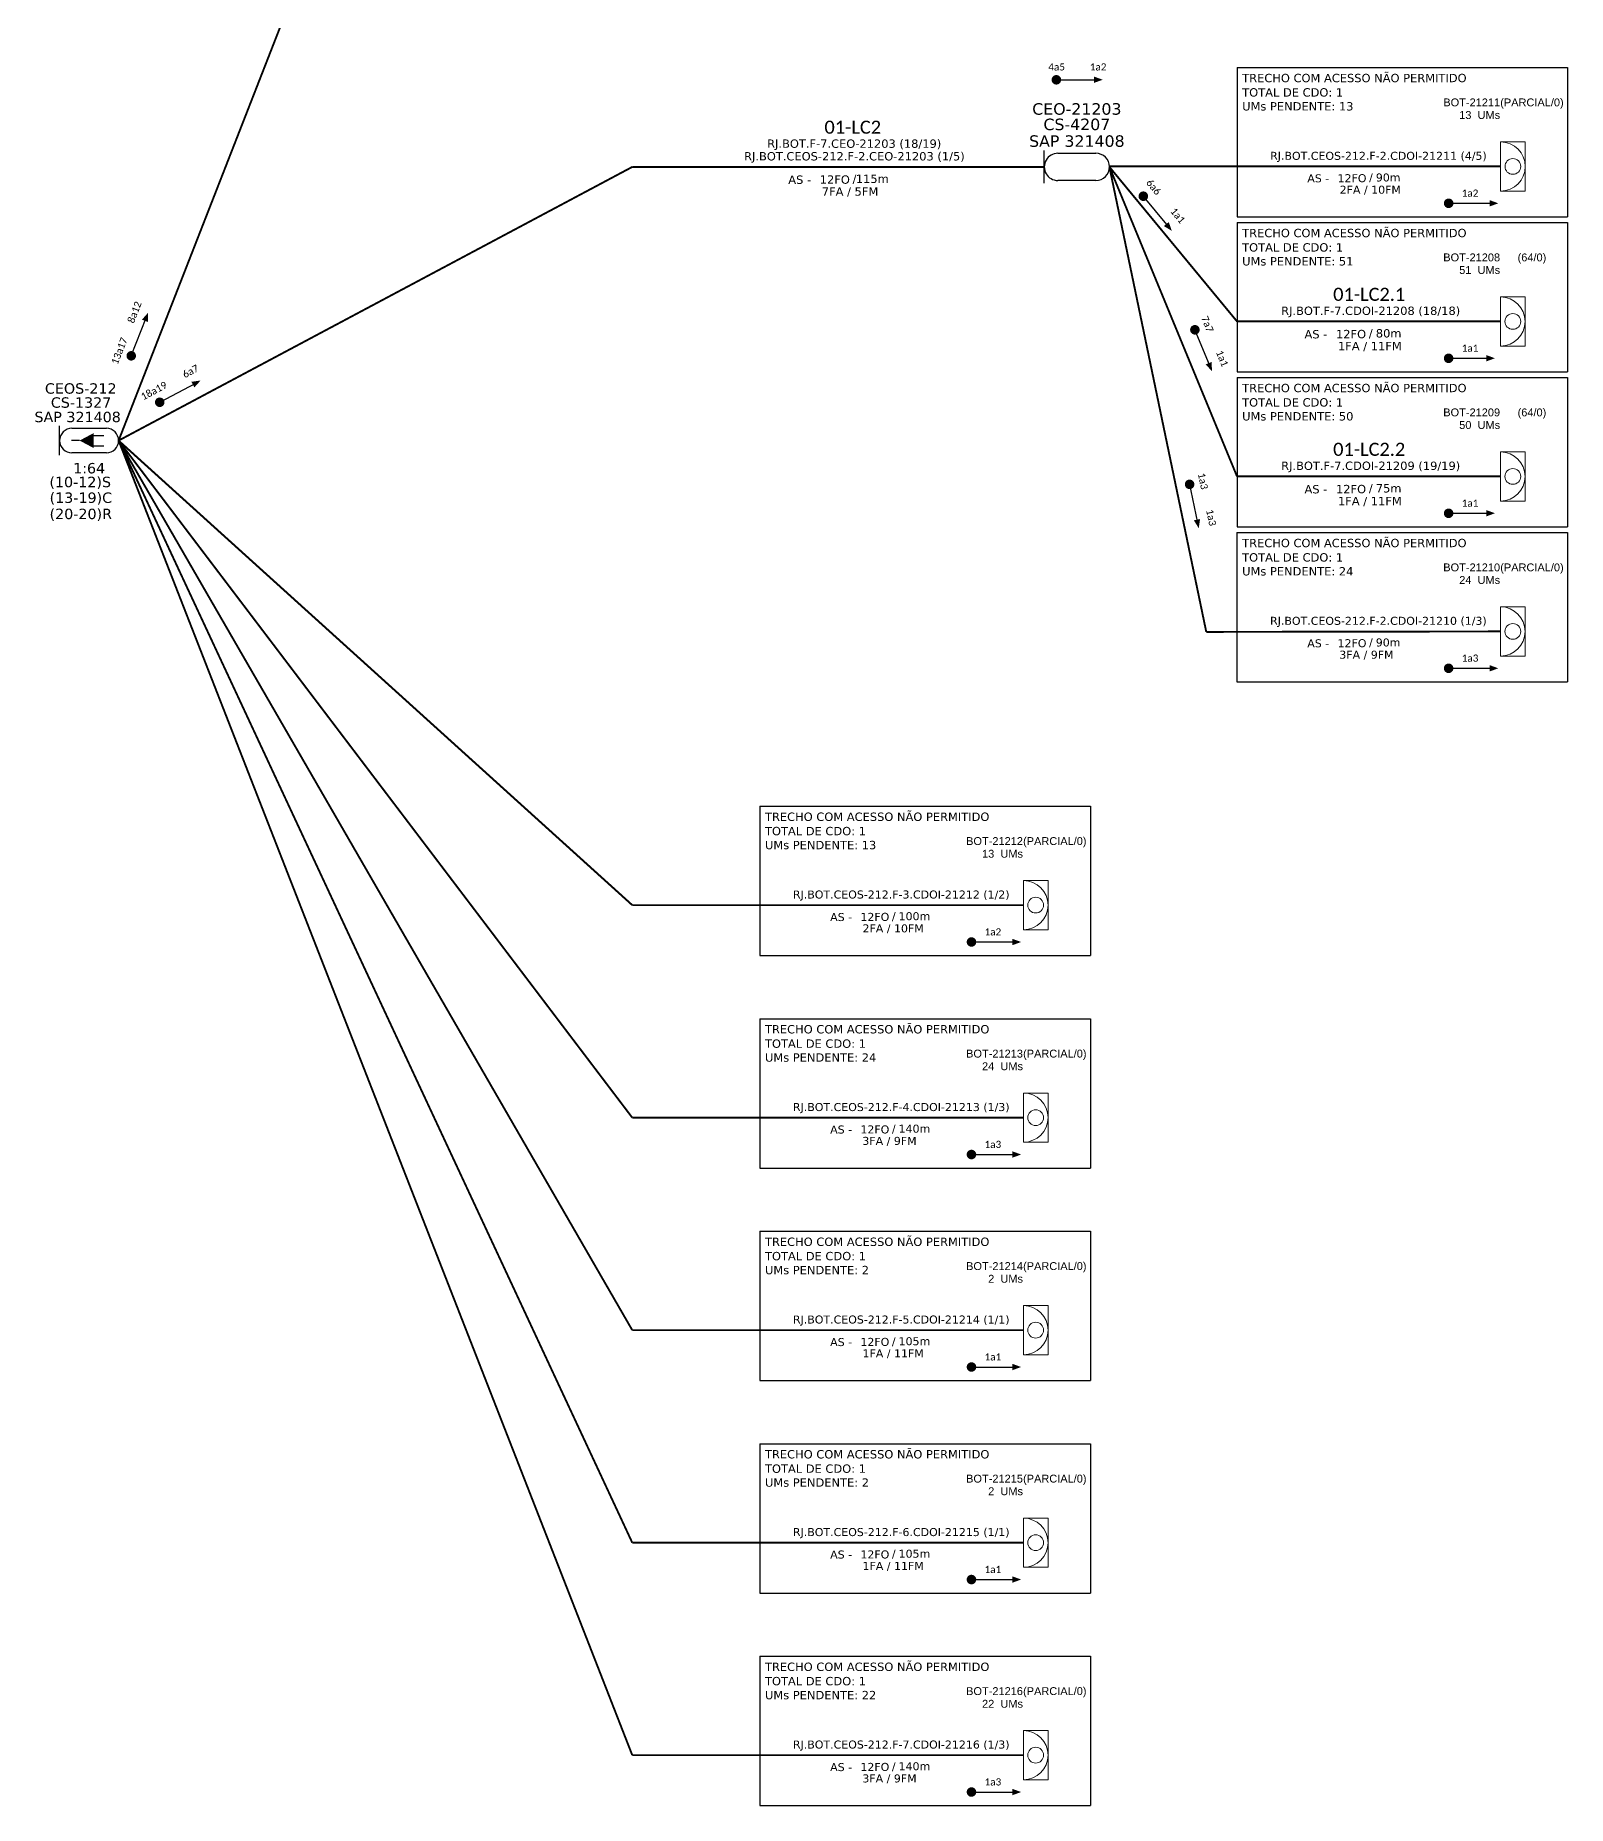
# Model space of a CAD drawing. Header units: millimetres. Extents: x 5914 to 7150, y -604 to 369.
# Drawn here: x 5913.7 to 6235.5, y -604.4 to -232.7 of the extents above; entities that cross this region are included whole.
import ezdxf
from ezdxf.enums import TextEntityAlignment as Align

# ---------------------------------------------------------------- set-up
doc = ezdxf.new("R2010")
doc.units = ezdxf.units.MM
for name, color, linetype, lineweight in [("20.0-LEGENDA DOS CDO'S", 1, 'Continuous', 0), ('20.1-CDO_INTERIOR', 1, 'Continuous', 0), ('40.1-ETIQUETAS', 1, 'Continuous', 20)]:
    doc.layers.add(name, color=color, linetype=linetype, lineweight=lineweight)
for name, color, linetype in [('20.4-CEOS', 1, 'Continuous'), ('CABO OPTICO EXISTENTE', 5, 'Continuous'), ('CAP a instalar', 1, 'Continuous'), ('CD de instalação futura', 8, 'Continuous'), ('SETA', 7, 'Continuous')]:
    doc.layers.add(name, color=color, linetype=linetype)
doc.styles.add('ARIAL', font='arial.ttf')
doc.styles.add('siredit', font='verdana.ttf')
doc.linetypes.add('FENCELINE1', pattern='A,0.25,-0.1,[133,ltypeshp.shx,S=0.1,R=0,X=-0.1,Y=0],-0.1,1', length=1.45)

# ---------------------------------------------------------------- blocks, each defined once
blk = doc.blocks.new('CEO')
at = {"layer": 'CAP a instalar', "linetype": 'Continuous'}
for p, q in [((34376.45, 58706.74), (34376.45, 58714.31)), ((34379.59, 58713.67), (34388.39, 58713.67)), ((34388.39, 58707.39), (34379.59, 58707.39))]:
    blk.add_line(p, q, dxfattribs=at)
for centre, start_param, end_param in [((34379.59, 58710.53), 6.283185, 9.424778), ((34388.39, 58710.53), 3.141593, 6.283185)]:
    blk.add_ellipse(centre, major_axis=(0, 3.14), ratio=1, start_param=start_param, end_param=end_param, dxfattribs=at)
at = {"layer": '20.4-CEOS', "color": 7, "style": 'siredit'}
for tag, p in [('CEO-2701', (34383.99, 58725.26)), ('CSPROJ.', (34383.99, 58721.69)), ('SAP321406', (34383.99, 58717.83))]:
    blk.add_attdef(tag, text='', height=2.66, rotation=0.0129, dxfattribs=at).set_placement(p, align=Align.TOP_CENTER)
blk = doc.blocks.new('ETIQUETA_RS5F')
at = {"layer": '40.1-ETIQUETAS', "color": 0, "style": 'siredit'}
blk.add_text('/', height=1.5, dxfattribs=at).set_placement((1.55, -1.95), align=Align.MIDDLE_RIGHT)
for tag, p in [('ETIQUETA_R_PRIMARIA', (1.18, 4.1)), ('ETIQUETA_R_SECUNDARIA', (1.18, 2.1)), ('F_ATIVAS/F_MORTAS', (1.11, -4.24))]:
    blk.add_attdef(tag, text='', height=1.5, dxfattribs=at).set_placement(p, align=Align.MIDDLE_CENTER)
for tag, p in [('TIPO_CABO', (-6.62, -2.12)), ('CAP_CABO', (0.37, -2.09))]:
    blk.add_attdef(tag, text='', height=1.5, dxfattribs=at).set_placement(p, align=Align.MIDDLE_RIGHT)
blk.add_attdef('METROS', text='', height=1.5, dxfattribs=at).set_placement((2.11, -1.95), align=Align.MIDDLE_LEFT)
for tag, p in [('FUSÃO_1', (0.82, -8.39)), ('FUSÃO_2', (0.82, -10.6)), ('FUSÃO_3', (0.82, -12.93)), ('FUSÃO_4', (0.82, -15.14)), ('FUSÃO_5', (0.82, -17.16))]:
    blk.add_attdef(tag, text='', height=1.5, dxfattribs=at).set_placement(p, align=Align.CENTER)
blk = doc.blocks.new('CDOI_INT')
at = {"layer": '20.1-CDO_INTERIOR', "color": 0, "lineweight": 18}
blk.add_lwpolyline([(4.25, -4.25), (4.25, 4.25), (0, 4.25), (0, -4.25)], close=True, dxfattribs=at)
blk.add_circle((2.12, 0), 1.36, dxfattribs=at)
blk.add_arc((0, 0), 4.25, 270, 90, dxfattribs=at)
at = {"layer": "20.0-LEGENDA DOS CDO'S", "color": 0, "style": 'ARIAL'}
for tag, p in [('CDO_N', (-0.08, 10.38)), ('SURVEY', (-0.08, 8.2)), ('SPLITER_1', (21.18, 10.38)), ('SPLITER_2', (21.19, 8.68)), ('SAP', (-0.08, 6.23)), ('1:XX', (5.94, -2.22)), ('UMS', (5.94, -4.24))]:
    blk.add_attdef(tag, p, '', height=1.36, dxfattribs=at)
blk.add_attdef('FIBRAS_UTILIZADAS', text='', height=1.36, dxfattribs=at).set_placement((15.34, 10.38), align=Align.CENTER)
blk = doc.blocks.new('CEOS_RP_CT_DRT')
at = {"layer": '20.4-CEOS', "color": 0}
for p, q in [((-4.54, 1.19), (-1.19, 1.19)), ((-1.19, -1.19), (-4.54, -1.19))]:
    blk.add_line(p, q, dxfattribs=at)
for points in [[(-5.73, -1.43), (-5.73, 1.44)], [(-3.79, 0), (-4.59, 0)], [(-2.47, 0.48), (-1.45, 0.48)], [(-2.47, -0.52), (-1.45, -0.52)]]:
    blk.add_lwpolyline(points, dxfattribs=at)
blk.add_lwpolyline([(-3.79, 0, 0, 1.47, 0), (-2.41, 0, 1.47, 1.47, 0)], format="xyseb", dxfattribs=at)
for centre, start, end in [((-4.54, 0), 90, 270), ((-1.19, 0), 270, 90)]:
    blk.add_arc(centre, 1.19, start, end, dxfattribs=at)
at = {"layer": '20.4-CEOS', "color": 7, "style": 'siredit'}
for tag, p in [('Nº_DA_CEOS', (-2.86, 5.6)), ('LOCAL', (-2.86, 4.24)), ('SAP', (-2.86, 2.78)), ('RACIO_SPLITAGEM', (-2.86, -1.88)), ('FIBRAS_SPLITTER', (-2.86, -3.58)), ('FIBRAS_TOP_C', (-2.86, -5.08)), ('RESERVA_FINAIS', (-2.86, -6.39))]:
    blk.add_attdef(tag, text='', height=1.01, dxfattribs=at).set_placement(p, align=Align.TOP_CENTER)

msp = doc.modelspace()

# ---------------------------------------------------------------- linework, layer by layer
at = {"color": 8}
for points, const_width in [([(6127.62, -242.05, 1), (6128.62, -242.05, 1)], 0.999), ([(6210, -267.98, 1), (6211, -267.98, 1)], 1), ([(6156, -326.49, 1), (6156.2, -327.47, 1)], 1), ([(6209.99, -365.6, 1), (6210.99, -365.6, 1)], 1), ([(6109.79, -423.06, 1), (6110.79, -423.06, 1)], 1), ([(6109.79, -467.68, 1), (6110.79, -467.68, 1)], 1), ([(6109.79, -512.29, 1), (6110.79, -512.29, 1)], 1), ([(6109.79, -556.91, 1), (6110.79, -556.91, 1)], 1), ([(6109.79, -601.52, 1), (6110.79, -601.52, 1)], 1)]:
    msp.add_lwpolyline(points, format="xyb", close=True, dxfattribs=dict(at, const_width=const_width))
at = {"color": 3}
for points in [[(6166.06, -239.49), (6235.48, -239.49), (6235.48, -270.82)], [(6166.06, -239.49), (6166.06, -270.82)], [(6166.06, -270.82), (6235.48, -270.82)], [(6166.06, -272.03), (6235.47, -272.03), (6235.47, -303.36)], [(6166.06, -272.03), (6166.06, -303.36)], [(6166.06, -303.36), (6235.47, -303.36)], [(6166.06, -304.57), (6235.47, -304.57), (6235.47, -335.9)], [(6166.06, -304.57), (6166.06, -335.9)], [(6166.05, -337.11), (6235.47, -337.11), (6235.47, -368.44)], [(6166.05, -337.11), (6166.05, -368.44)], [(6166.06, -335.9), (6235.47, -335.9)], [(6166.05, -368.44), (6235.47, -368.44)], [(6065.86, -394.57), (6135.27, -394.57), (6135.27, -425.91)], [(6065.86, -394.57), (6065.86, -425.91)], [(6065.86, -425.91), (6135.27, -425.91)], [(6065.86, -439.19), (6135.27, -439.19), (6135.27, -470.52)], [(6065.86, -439.19), (6065.86, -470.52)], [(6065.86, -470.52), (6135.27, -470.52)], [(6065.86, -483.8), (6135.27, -483.8), (6135.27, -515.14)], [(6065.86, -483.8), (6065.86, -515.14)], [(6065.86, -515.14), (6135.27, -515.14)], [(6065.86, -528.42), (6135.27, -528.42), (6135.27, -559.75)], [(6065.86, -528.42), (6065.86, -559.75)], [(6065.86, -559.75), (6135.27, -559.75)], [(6065.86, -573.03), (6135.27, -573.03), (6135.27, -604.37)], [(6065.86, -573.03), (6065.86, -604.37)], [(6065.86, -604.37), (6135.27, -604.37)]]:
    msp.add_lwpolyline(points, dxfattribs=at)
for points, const_width in [([(6146.06, -266.1, 1), (6146.7, -266.88, 1)], 1), ([(6157.02, -294.07, 1), (6157.4, -295, 1)], 1), ([(5933.66, -300.46, 1), (5934.03, -299.54, 1)], 0.999), ([(6209.99, -300.52, 1), (6210.99, -300.52, 1)], 1), ([(5939.39, -309.98, 1), (5940.27, -309.51, 1)], 0.999), ([(6209.99, -333.06, 1), (6210.99, -333.06, 1)], 1)]:
    msp.add_lwpolyline(points, format="xyb", close=True, dxfattribs=dict(const_width=const_width))
at = {"layer": 'CAP a instalar', "linetype": 'FENCELINE1', "ltscale": 6, "const_width": 0.4}
for points in [[(6039.06, -41.81), (5931.19, -317.79)], [(6039.06, -260.34), (5931.19, -317.79)], [(6039.06, -260.34), (6125.57, -260.34)], [(6139.26, -260.34), (6166.06, -292.78)], [(6166.06, -325.32), (6139.26, -260.34)], [(6166.06, -292.78), (6221.4, -292.78)], [(6166.06, -325.32), (6221.4, -325.32)]]:
    msp.add_lwpolyline(points, dxfattribs=at)
at = {"layer": 'CAP a instalar', "color": 8, "linetype": 'FENCELINE1', "ltscale": 6, "const_width": 0.4}
for points in [[(6139.26, -260.24), (6221.4, -260.24)], [(6159.6, -357.96), (6139.26, -260.34)], [(6039.06, -549.17), (5931.19, -317.79)], [(6039.06, -593.78), (5931.19, -317.79)], [(6039.06, -504.55), (5931.19, -317.79)], [(6039.06, -459.94), (5931.19, -317.79)], [(6039.06, -415.32), (5931.19, -317.79)], [(6159.6, -357.96), (6221.4, -357.86)], [(6039.06, -415.32), (6121.2, -415.32)], [(6039.06, -459.94), (6121.2, -459.94)], [(6039.06, -504.55), (6121.2, -504.55)], [(6039.06, -549.17), (6121.2, -549.17)], [(6039.06, -593.78), (6121.2, -593.78)]]:
    msp.add_lwpolyline(points, dxfattribs=at)
at = {"layer": 'SETA', "color": 8}
for points in [[(6128.12, -242.05), (6136.71, -242.05)], [(6210.5, -267.98), (6219.1, -267.98)], [(6156.03, -326.67), (6157.77, -335.09)], [(6210.49, -365.6), (6219.09, -365.6)], [(6110.29, -423.06), (6118.89, -423.06)], [(6110.29, -467.68), (6118.89, -467.68)], [(6110.29, -512.29), (6118.89, -512.29)], [(6110.29, -556.91), (6118.89, -556.91)], [(6110.29, -601.52), (6118.89, -601.52)]]:
    msp.add_lwpolyline(points, dxfattribs=at)
at = {"layer": 'SETA'}
for points in [[(6146.17, -266.24), (6151.63, -272.88)], [(5933.85, -300), (5936.98, -292.01)], [(6157.08, -294.24), (6160.35, -302.19)], [(6210.49, -300.52), (6219.09, -300.52)], [(5939.83, -309.75), (5947.41, -305.72)], [(6210.49, -333.06), (6219.09, -333.06)]]:
    msp.add_lwpolyline(points, dxfattribs=at)
at = {"layer": 'SETA', "color": 8}
for points in [[(6136.02, -241.37), (6137.85, -242.04), (6136.02, -242.7)], [(6219.1, -267.31), (6220.93, -267.98), (6219.1, -268.64)], [(6158.3, -334.27), (6158.02, -336.2), (6156.99, -334.54)], [(6219.09, -364.93), (6220.92, -365.6), (6219.09, -366.27)], [(6118.89, -422.4), (6120.72, -423.06), (6118.89, -423.73)], [(6118.89, -467.01), (6120.72, -467.68), (6118.89, -468.34)], [(6118.89, -511.63), (6120.72, -512.29), (6118.89, -512.96)], [(6118.89, -556.24), (6120.72, -556.91), (6118.89, -557.57)], [(6118.89, -600.86), (6120.72, -601.52), (6118.89, -602.19)]]:
    msp.add_solid(points, dxfattribs=at)
at = {"layer": 'SETA'}
for points in [[(6151.72, -271.92), (6152.37, -273.76), (6150.69, -272.76)], [(5936.1, -292.4), (5937.39, -290.94), (5937.34, -292.89)], [(6218.4, -299.84), (6220.23, -300.51), (6218.4, -301.17)], [(6160.72, -301.29), (6160.8, -303.24), (6159.48, -301.8)], [(5946.48, -305.45), (5948.41, -305.18), (5947.11, -306.62)], [(6218.4, -332.38), (6220.23, -333.05), (6218.4, -333.71)]]:
    msp.add_solid(points, dxfattribs=at)

# ---------------------------------------------------------------- block references
at = {"layer": '20.4-CEOS'}
ref = msp.add_blockref('CEOS_RP_CT_DRT', (5931.19, -317.79), dxfattribs=dict(at, xscale=2.161665797233582, yscale=2.161665797233582, zscale=2.161665797233582))
ref.add_attrib('Nº_DA_CEOS', 'CEOS-212', dxfattribs={"color": 7, "height": 2.183, "style": 'siredit'}).set_placement((5923.24, -305.76), align=Align.TOP_CENTER)
ref.add_attrib('LOCAL', 'CS-1327', dxfattribs={"color": 7, "height": 2.183, "style": 'siredit'}).set_placement((5923.31, -308.71), align=Align.TOP_CENTER)
ref.add_attrib('SAP', 'SAP 321408', dxfattribs={"color": 7, "height": 2.183, "style": 'siredit'}).set_placement((5922.59, -311.74), align=Align.TOP_CENTER)
ref.add_attrib('RACIO_SPLITAGEM', '1:64', dxfattribs={"color": 7, "height": 2.183, "style": 'siredit'}).set_placement((5925, -322.5), align=Align.TOP_CENTER)
ref.add_attrib('FIBRAS_SPLITTER', '(10-12)S', dxfattribs={"color": 7, "height": 2.183, "style": 'siredit'}).set_placement((5923.13, -325.39), align=Align.TOP_CENTER)
ref.add_attrib('FIBRAS_TOP_C', '(13-19)C', dxfattribs={"color": 7, "height": 2.183, "style": 'siredit'}).set_placement((5923.26, -328.69), align=Align.TOP_CENTER)
ref.add_attrib('RESERVA_FINAIS', '(20-20)R', dxfattribs={"color": 7, "height": 2.183, "style": 'siredit'}).set_placement((5923.25, -332.09), align=Align.TOP_CENTER)
at = {"layer": 'CAP a instalar', "color": 1, "linetype": 'FENCELINE1', "xscale": 0.9077475237572799, "yscale": 0.9077475237572799, "zscale": 0.9077475237572799}
msp.add_blockref('CEO', (-25079.56, -53554.67), dxfattribs=at).add_auto_attribs({'SAP321406': 'SAP 321408', 'CSPROJ.': 'CS-4207', 'CEO-2701': 'CEO-21203'})
at = {"layer": 'CAP a instalar', "linetype": 'FENCELINE1', "ltscale": 7}
ref = msp.add_blockref('ETIQUETA_RS5F', (6084.32, -260.55), dxfattribs=dict(at, xscale=1.166399984999771, yscale=1.166399984999771, zscale=1.166399984999771))
ref.add_attrib('ETIQUETA_R_PRIMARIA', 'RJ.BOT.F-7.CEO-21203 (18/19)', dxfattribs={"layer": '40.1-ETIQUETAS', "color": 0, "height": 1.7496, "style": 'siredit'}).set_placement((6085.66, -255.45), align=Align.MIDDLE_CENTER)
ref.add_attrib('ETIQUETA_R_SECUNDARIA', 'RJ.BOT.CEOS-212.F-2.CEO-21203 (1/5)', dxfattribs={"layer": '40.1-ETIQUETAS', "color": 0, "height": 1.7496, "style": 'siredit'}).set_placement((6085.7, -258.1), align=Align.MIDDLE_CENTER)
ref.add_attrib('TIPO_CABO', 'AS -', dxfattribs={"layer": '40.1-ETIQUETAS', "color": 0, "height": 1.75, "style": 'siredit'}).set_placement((6076.61, -263.02), align=Align.MIDDLE_RIGHT)
ref.add_attrib('CAP_CABO', '12FO', dxfattribs={"layer": '40.1-ETIQUETAS', "color": 0, "height": 1.75, "style": 'siredit'}).set_placement((6084.75, -262.99), align=Align.MIDDLE_RIGHT)
ref.add_attrib('METROS', '115m', dxfattribs={"layer": '40.1-ETIQUETAS', "color": 0, "height": 1.75, "style": 'siredit'}).set_placement((6086, -262.83), align=Align.MIDDLE_LEFT)
ref.add_attrib('F_ATIVAS/F_MORTAS', '7FA / 5FM', dxfattribs={"layer": '40.1-ETIQUETAS', "color": 0, "height": 1.75, "style": 'siredit'}).set_placement((6084.79, -265.5), align=Align.MIDDLE_CENTER)
at = {"layer": 'CAP a instalar', "color": 8, "linetype": 'FENCELINE1', "ltscale": 7}
ref = msp.add_blockref('ETIQUETA_RS5F', (6192.83, -260.36), dxfattribs=dict(at, xscale=1.120210545592906, yscale=1.120210545592906, zscale=1.120210545592906))
ref.add_attrib('ETIQUETA_R_SECUNDARIA', 'RJ.BOT.CEOS-212.F-2.CDOI-21211 (4/5)', dxfattribs={"layer": 'CABO OPTICO EXISTENTE', "color": 0, "height": 1.6803, "style": 'siredit'}).set_placement((6195.75, -258.01), align=Align.MIDDLE_CENTER)
ref.add_attrib('TIPO_CABO', 'AS -', dxfattribs={"layer": '40.1-ETIQUETAS', "color": 0, "height": 1.68, "style": 'siredit'}).set_placement((6185.42, -262.73), align=Align.MIDDLE_RIGHT)
ref.add_attrib('CAP_CABO', '12FO', dxfattribs={"layer": '40.1-ETIQUETAS', "color": 0, "height": 1.68, "style": 'siredit'}).set_placement((6193.24, -262.71), align=Align.MIDDLE_RIGHT)
ref.add_attrib('METROS', '90m', dxfattribs={"layer": '40.1-ETIQUETAS', "color": 0, "height": 1.68, "style": 'siredit'}).set_placement((6195.2, -262.55), align=Align.MIDDLE_LEFT)
ref.add_attrib('F_ATIVAS/F_MORTAS', '2FA / 10FM', dxfattribs={"layer": '40.1-ETIQUETAS', "color": 0, "height": 1.68, "style": 'siredit'}).set_placement((6194.04, -265.12), align=Align.MIDDLE_CENTER)
at = {"layer": 'CAP a instalar', "color": 1, "linetype": 'FENCELINE1', "ltscale": 7}
ref = msp.add_blockref('ETIQUETA_RS5F', (6192.74, -292.99), dxfattribs=dict(at, xscale=1.166399984998861, yscale=1.166399984998861, zscale=1.166399984998861))
ref.add_attrib('ETIQUETA_R_SECUNDARIA', 'RJ.BOT.F-7.CDOI-21208 (18/18)', dxfattribs={"layer": 'CABO OPTICO EXISTENTE', "color": 0, "height": 1.7496, "style": 'siredit'}).set_placement((6194.12, -290.54), align=Align.MIDDLE_CENTER)
ref.add_attrib('TIPO_CABO', 'AS -', dxfattribs={"layer": '40.1-ETIQUETAS', "color": 0, "height": 1.75, "style": 'siredit'}).set_placement((6185.02, -295.46), align=Align.MIDDLE_RIGHT)
ref.add_attrib('CAP_CABO', '12FO', dxfattribs={"layer": '40.1-ETIQUETAS', "color": 0, "height": 1.75, "style": 'siredit'}).set_placement((6193.16, -295.43), align=Align.MIDDLE_RIGHT)
ref.add_attrib('METROS', '80m', dxfattribs={"layer": '40.1-ETIQUETAS', "color": 0, "height": 1.75, "style": 'siredit'}).set_placement((6195.2, -295.27), align=Align.MIDDLE_LEFT)
ref.add_attrib('F_ATIVAS/F_MORTAS', '1FA / 11FM', dxfattribs={"layer": '40.1-ETIQUETAS', "color": 0, "height": 1.75, "style": 'siredit'}).set_placement((6193.95, -297.94), align=Align.MIDDLE_CENTER)
ref = msp.add_blockref('ETIQUETA_RS5F', (6192.74, -325.53), dxfattribs=dict(at, xscale=1.166399984998861, yscale=1.166399984998861, zscale=1.166399984998861))
ref.add_attrib('ETIQUETA_R_SECUNDARIA', 'RJ.BOT.F-7.CDOI-21209 (19/19)', dxfattribs={"layer": 'CABO OPTICO EXISTENTE', "color": 0, "height": 1.7496, "style": 'siredit'}).set_placement((6194.12, -323.08), align=Align.MIDDLE_CENTER)
ref.add_attrib('TIPO_CABO', 'AS -', dxfattribs={"layer": '40.1-ETIQUETAS', "color": 0, "height": 1.75, "style": 'siredit'}).set_placement((6185.02, -328), align=Align.MIDDLE_RIGHT)
ref.add_attrib('CAP_CABO', '12FO', dxfattribs={"layer": '40.1-ETIQUETAS', "color": 0, "height": 1.75, "style": 'siredit'}).set_placement((6193.16, -327.97), align=Align.MIDDLE_RIGHT)
ref.add_attrib('METROS', '75m', dxfattribs={"layer": '40.1-ETIQUETAS', "color": 0, "height": 1.75, "style": 'siredit'}).set_placement((6195.2, -327.81), align=Align.MIDDLE_LEFT)
ref.add_attrib('F_ATIVAS/F_MORTAS', '1FA / 11FM', dxfattribs={"layer": '40.1-ETIQUETAS', "color": 0, "height": 1.75, "style": 'siredit'}).set_placement((6193.95, -330.48), align=Align.MIDDLE_CENTER)
at = {"layer": 'CAP a instalar', "color": 8, "linetype": 'FENCELINE1', "ltscale": 7}
ref = msp.add_blockref('ETIQUETA_RS5F', (6192.82, -357.98), dxfattribs=dict(at, xscale=1.120210545592906, yscale=1.120210545592906, zscale=1.120210545592906))
ref.add_attrib('ETIQUETA_R_SECUNDARIA', 'RJ.BOT.CEOS-212.F-2.CDOI-21210 (1/3)', dxfattribs={"layer": 'CABO OPTICO EXISTENTE', "color": 0, "height": 1.6803, "style": 'siredit'}).set_placement((6195.74, -355.63), align=Align.MIDDLE_CENTER)
ref.add_attrib('TIPO_CABO', 'AS -', dxfattribs={"layer": '40.1-ETIQUETAS', "color": 0, "height": 1.68, "style": 'siredit'}).set_placement((6185.41, -360.35), align=Align.MIDDLE_RIGHT)
ref.add_attrib('CAP_CABO', '12FO', dxfattribs={"layer": '40.1-ETIQUETAS', "color": 0, "height": 1.68, "style": 'siredit'}).set_placement((6193.24, -360.33), align=Align.MIDDLE_RIGHT)
ref.add_attrib('METROS', '90m', dxfattribs={"layer": '40.1-ETIQUETAS', "color": 0, "height": 1.68, "style": 'siredit'}).set_placement((6195.19, -360.17), align=Align.MIDDLE_LEFT)
ref.add_attrib('F_ATIVAS/F_MORTAS', '3FA / 9FM', dxfattribs={"layer": '40.1-ETIQUETAS', "color": 0, "height": 1.68, "style": 'siredit'}).set_placement((6193.23, -362.74), align=Align.MIDDLE_CENTER)
ref = msp.add_blockref('ETIQUETA_RS5F', (6092.63, -415.45), dxfattribs=dict(at, xscale=1.120210545592906, yscale=1.120210545592906, zscale=1.120210545592906))
ref.add_attrib('ETIQUETA_R_SECUNDARIA', 'RJ.BOT.CEOS-212.F-3.CDOI-21212 (1/2)', dxfattribs={"layer": 'CABO OPTICO EXISTENTE', "color": 0, "height": 1.6803, "style": 'siredit'}).set_placement((6095.54, -413.09), align=Align.MIDDLE_CENTER)
ref.add_attrib('TIPO_CABO', 'AS -', dxfattribs={"layer": '40.1-ETIQUETAS', "color": 0, "height": 1.68, "style": 'siredit'}).set_placement((6085.22, -417.82), align=Align.MIDDLE_RIGHT)
ref.add_attrib('CAP_CABO', '12FO', dxfattribs={"layer": '40.1-ETIQUETAS', "color": 0, "height": 1.68, "style": 'siredit'}).set_placement((6093.04, -417.79), align=Align.MIDDLE_RIGHT)
ref.add_attrib('METROS', '100m', dxfattribs={"layer": '40.1-ETIQUETAS', "color": 0, "height": 1.68, "style": 'siredit'}).set_placement((6094.99, -417.64), align=Align.MIDDLE_LEFT)
ref.add_attrib('F_ATIVAS/F_MORTAS', '2FA / 10FM', dxfattribs={"layer": '40.1-ETIQUETAS', "color": 0, "height": 1.68, "style": 'siredit'}).set_placement((6093.84, -420.2), align=Align.MIDDLE_CENTER)
ref = msp.add_blockref('ETIQUETA_RS5F', (6092.63, -460.06), dxfattribs=dict(at, xscale=1.120210545592906, yscale=1.120210545592906, zscale=1.120210545592906))
ref.add_attrib('ETIQUETA_R_SECUNDARIA', 'RJ.BOT.CEOS-212.F-4.CDOI-21213 (1/3)', dxfattribs={"layer": 'CABO OPTICO EXISTENTE', "color": 0, "height": 1.6803, "style": 'siredit'}).set_placement((6095.54, -457.71), align=Align.MIDDLE_CENTER)
ref.add_attrib('TIPO_CABO', 'AS -', dxfattribs={"layer": '40.1-ETIQUETAS', "color": 0, "height": 1.68, "style": 'siredit'}).set_placement((6085.22, -462.43), align=Align.MIDDLE_RIGHT)
ref.add_attrib('CAP_CABO', '12FO', dxfattribs={"layer": '40.1-ETIQUETAS', "color": 0, "height": 1.68, "style": 'siredit'}).set_placement((6093.04, -462.41), align=Align.MIDDLE_RIGHT)
ref.add_attrib('METROS', '140m', dxfattribs={"layer": '40.1-ETIQUETAS', "color": 0, "height": 1.68, "style": 'siredit'}).set_placement((6094.99, -462.25), align=Align.MIDDLE_LEFT)
ref.add_attrib('F_ATIVAS/F_MORTAS', '3FA / 9FM', dxfattribs={"layer": '40.1-ETIQUETAS', "color": 0, "height": 1.68, "style": 'siredit'}).set_placement((6093.07, -464.82), align=Align.MIDDLE_CENTER)
ref = msp.add_blockref('ETIQUETA_RS5F', (6092.63, -504.68), dxfattribs=dict(at, xscale=1.120210545592906, yscale=1.120210545592906, zscale=1.120210545592906))
ref.add_attrib('ETIQUETA_R_SECUNDARIA', 'RJ.BOT.CEOS-212.F-5.CDOI-21214 (1/1)', dxfattribs={"layer": 'CABO OPTICO EXISTENTE', "color": 0, "height": 1.6803, "style": 'siredit'}).set_placement((6095.54, -502.32), align=Align.MIDDLE_CENTER)
ref.add_attrib('TIPO_CABO', 'AS -', dxfattribs={"layer": '40.1-ETIQUETAS', "color": 0, "height": 1.68, "style": 'siredit'}).set_placement((6085.22, -507.05), align=Align.MIDDLE_RIGHT)
ref.add_attrib('CAP_CABO', '12FO', dxfattribs={"layer": '40.1-ETIQUETAS', "color": 0, "height": 1.68, "style": 'siredit'}).set_placement((6093.04, -507.02), align=Align.MIDDLE_RIGHT)
ref.add_attrib('METROS', '105m', dxfattribs={"layer": '40.1-ETIQUETAS', "color": 0, "height": 1.68, "style": 'siredit'}).set_placement((6094.99, -506.87), align=Align.MIDDLE_LEFT)
ref.add_attrib('F_ATIVAS/F_MORTAS', '1FA / 11FM', dxfattribs={"layer": '40.1-ETIQUETAS', "color": 0, "height": 1.68, "style": 'siredit'}).set_placement((6093.84, -509.43), align=Align.MIDDLE_CENTER)
ref = msp.add_blockref('ETIQUETA_RS5F', (6092.63, -549.29), dxfattribs=dict(at, xscale=1.120210545592906, yscale=1.120210545592906, zscale=1.120210545592906))
ref.add_attrib('ETIQUETA_R_SECUNDARIA', 'RJ.BOT.CEOS-212.F-6.CDOI-21215 (1/1)', dxfattribs={"layer": 'CABO OPTICO EXISTENTE', "color": 0, "height": 1.6803, "style": 'siredit'}).set_placement((6095.54, -546.94), align=Align.MIDDLE_CENTER)
ref.add_attrib('TIPO_CABO', 'AS -', dxfattribs={"layer": '40.1-ETIQUETAS', "color": 0, "height": 1.68, "style": 'siredit'}).set_placement((6085.22, -551.66), align=Align.MIDDLE_RIGHT)
ref.add_attrib('CAP_CABO', '12FO', dxfattribs={"layer": '40.1-ETIQUETAS', "color": 0, "height": 1.68, "style": 'siredit'}).set_placement((6093.04, -551.64), align=Align.MIDDLE_RIGHT)
ref.add_attrib('METROS', '105m', dxfattribs={"layer": '40.1-ETIQUETAS', "color": 0, "height": 1.68, "style": 'siredit'}).set_placement((6094.99, -551.48), align=Align.MIDDLE_LEFT)
ref.add_attrib('F_ATIVAS/F_MORTAS', '1FA / 11FM', dxfattribs={"layer": '40.1-ETIQUETAS', "color": 0, "height": 1.68, "style": 'siredit'}).set_placement((6093.84, -554.05), align=Align.MIDDLE_CENTER)
ref = msp.add_blockref('ETIQUETA_RS5F', (6092.63, -593.91), dxfattribs=dict(at, xscale=1.120210545592906, yscale=1.120210545592906, zscale=1.120210545592906))
ref.add_attrib('ETIQUETA_R_SECUNDARIA', 'RJ.BOT.CEOS-212.F-7.CDOI-21216 (1/3)', dxfattribs={"layer": 'CABO OPTICO EXISTENTE', "color": 0, "height": 1.6803, "style": 'siredit'}).set_placement((6095.54, -591.55), align=Align.MIDDLE_CENTER)
ref.add_attrib('TIPO_CABO', 'AS -', dxfattribs={"layer": '40.1-ETIQUETAS', "color": 0, "height": 1.68, "style": 'siredit'}).set_placement((6085.22, -596.28), align=Align.MIDDLE_RIGHT)
ref.add_attrib('CAP_CABO', '12FO', dxfattribs={"layer": '40.1-ETIQUETAS', "color": 0, "height": 1.68, "style": 'siredit'}).set_placement((6093.04, -596.25), align=Align.MIDDLE_RIGHT)
ref.add_attrib('METROS', '140m', dxfattribs={"layer": '40.1-ETIQUETAS', "color": 0, "height": 1.68, "style": 'siredit'}).set_placement((6094.99, -596.1), align=Align.MIDDLE_LEFT)
ref.add_attrib('F_ATIVAS/F_MORTAS', '3FA / 9FM', dxfattribs={"layer": '40.1-ETIQUETAS', "color": 0, "height": 1.68, "style": 'siredit'}).set_placement((6093.07, -598.66), align=Align.MIDDLE_CENTER)
at = {"layer": 'CD de instalação futura', "color": 8, "ltscale": 11}
ref = msp.add_blockref('CDOI_INT', (6221.41, -260.24), dxfattribs=dict(at, xscale=1.21541625498503, yscale=1.21541625498503, zscale=1.21541625498503))
ref.add_attrib('CDO_N', 'BOT-21211', dxfattribs={"layer": "20.0-LEGENDA DOS CDO'S", "color": 0, "height": 1.653, "style": 'ARIAL'}).set_placement((6221.31, -247.62), align=Align.RIGHT)
ref.add_attrib('FIBRAS_UTILIZADAS', '    (PARCIAL/0)', dxfattribs={"layer": "20.0-LEGENDA DOS CDO'S", "color": 0, "height": 1.65, "style": 'ARIAL'}).set_placement((6226.71, -247.62), align=Align.CENTER)
ref.add_attrib('SURVEY', '13  UMs', dxfattribs={"layer": "20.0-LEGENDA DOS CDO'S", "color": 0, "height": 1.653, "style": 'ARIAL'}).set_placement((6221.31, -250.27), align=Align.RIGHT)
at = {"layer": 'CD de instalação futura', "color": 1, "ltscale": 11}
ref = msp.add_blockref('CDOI_INT', (6221.4, -292.78), dxfattribs=dict(at, xscale=1.21541625498503, yscale=1.21541625498503, zscale=1.21541625498503))
ref.add_attrib('CDO_N', 'BOT-21208', dxfattribs={"layer": "20.0-LEGENDA DOS CDO'S", "color": 0, "height": 1.653, "style": 'ARIAL'}).set_placement((6221.3, -280.16), align=Align.RIGHT)
ref.add_attrib('FIBRAS_UTILIZADAS', '    (64/0)', dxfattribs={"layer": "20.0-LEGENDA DOS CDO'S", "color": 0, "height": 1.65, "style": 'ARIAL'}).set_placement((6226.71, -280.16), align=Align.CENTER)
ref.add_attrib('SURVEY', '51  UMs', dxfattribs={"layer": "20.0-LEGENDA DOS CDO'S", "color": 0, "height": 1.653, "style": 'ARIAL'}).set_placement((6221.31, -282.81), align=Align.RIGHT)
ref = msp.add_blockref('CDOI_INT', (6221.4, -325.32), dxfattribs=dict(at, xscale=1.21541625498503, yscale=1.21541625498503, zscale=1.21541625498503))
ref.add_attrib('CDO_N', 'BOT-21209', dxfattribs={"layer": "20.0-LEGENDA DOS CDO'S", "color": 0, "height": 1.653, "style": 'ARIAL'}).set_placement((6221.3, -312.7), align=Align.RIGHT)
ref.add_attrib('FIBRAS_UTILIZADAS', '    (64/0)', dxfattribs={"layer": "20.0-LEGENDA DOS CDO'S", "color": 0, "height": 1.65, "style": 'ARIAL'}).set_placement((6226.71, -312.7), align=Align.CENTER)
ref.add_attrib('SURVEY', '50  UMs', dxfattribs={"layer": "20.0-LEGENDA DOS CDO'S", "color": 0, "height": 1.653, "style": 'ARIAL'}).set_placement((6221.31, -315.35), align=Align.RIGHT)
at = {"layer": 'CD de instalação futura', "color": 8, "ltscale": 11}
ref = msp.add_blockref('CDOI_INT', (6221.4, -357.86), dxfattribs=dict(at, xscale=1.21541625498503, yscale=1.21541625498503, zscale=1.21541625498503))
ref.add_attrib('CDO_N', 'BOT-21210', dxfattribs={"layer": "20.0-LEGENDA DOS CDO'S", "color": 0, "height": 1.653, "style": 'ARIAL'}).set_placement((6221.3, -345.24), align=Align.RIGHT)
ref.add_attrib('FIBRAS_UTILIZADAS', '    (PARCIAL/0)', dxfattribs={"layer": "20.0-LEGENDA DOS CDO'S", "color": 0, "height": 1.65, "style": 'ARIAL'}).set_placement((6226.71, -345.24), align=Align.CENTER)
ref.add_attrib('SURVEY', '24  UMs', dxfattribs={"layer": "20.0-LEGENDA DOS CDO'S", "color": 0, "height": 1.653, "style": 'ARIAL'}).set_placement((6221.31, -347.89), align=Align.RIGHT)
ref = msp.add_blockref('CDOI_INT', (6121.2, -415.32), dxfattribs=dict(at, xscale=1.21541625498503, yscale=1.21541625498503, zscale=1.21541625498503))
ref.add_attrib('CDO_N', 'BOT-21212', dxfattribs={"layer": "20.0-LEGENDA DOS CDO'S", "color": 0, "height": 1.653, "style": 'ARIAL'}).set_placement((6121.1, -402.7), align=Align.RIGHT)
ref.add_attrib('FIBRAS_UTILIZADAS', '    (PARCIAL/0)', dxfattribs={"layer": "20.0-LEGENDA DOS CDO'S", "color": 0, "height": 1.65, "style": 'ARIAL'}).set_placement((6126.51, -402.7), align=Align.CENTER)
ref.add_attrib('SURVEY', '13  UMs', dxfattribs={"layer": "20.0-LEGENDA DOS CDO'S", "color": 0, "height": 1.653, "style": 'ARIAL'}).set_placement((6121.11, -405.36), align=Align.RIGHT)
ref = msp.add_blockref('CDOI_INT', (6121.2, -459.94), dxfattribs=dict(at, xscale=1.21541625498503, yscale=1.21541625498503, zscale=1.21541625498503))
ref.add_attrib('CDO_N', 'BOT-21213', dxfattribs={"layer": "20.0-LEGENDA DOS CDO'S", "color": 0, "height": 1.653, "style": 'ARIAL'}).set_placement((6121.1, -447.32), align=Align.RIGHT)
ref.add_attrib('FIBRAS_UTILIZADAS', '    (PARCIAL/0)', dxfattribs={"layer": "20.0-LEGENDA DOS CDO'S", "color": 0, "height": 1.65, "style": 'ARIAL'}).set_placement((6126.51, -447.32), align=Align.CENTER)
ref.add_attrib('SURVEY', '24  UMs', dxfattribs={"layer": "20.0-LEGENDA DOS CDO'S", "color": 0, "height": 1.653, "style": 'ARIAL'}).set_placement((6121.11, -449.97), align=Align.RIGHT)
ref = msp.add_blockref('CDOI_INT', (6121.2, -504.55), dxfattribs=dict(at, xscale=1.21541625498503, yscale=1.21541625498503, zscale=1.21541625498503))
ref.add_attrib('CDO_N', 'BOT-21214', dxfattribs={"layer": "20.0-LEGENDA DOS CDO'S", "color": 0, "height": 1.653, "style": 'ARIAL'}).set_placement((6121.1, -491.93), align=Align.RIGHT)
ref.add_attrib('FIBRAS_UTILIZADAS', '    (PARCIAL/0)', dxfattribs={"layer": "20.0-LEGENDA DOS CDO'S", "color": 0, "height": 1.65, "style": 'ARIAL'}).set_placement((6126.51, -491.93), align=Align.CENTER)
ref.add_attrib('SURVEY', '2  UMs', dxfattribs={"layer": "20.0-LEGENDA DOS CDO'S", "color": 0, "height": 1.653, "style": 'ARIAL'}).set_placement((6121.11, -494.59), align=Align.RIGHT)
ref = msp.add_blockref('CDOI_INT', (6121.2, -549.17), dxfattribs=dict(at, xscale=1.21541625498503, yscale=1.21541625498503, zscale=1.21541625498503))
ref.add_attrib('CDO_N', 'BOT-21215', dxfattribs={"layer": "20.0-LEGENDA DOS CDO'S", "color": 0, "height": 1.653, "style": 'ARIAL'}).set_placement((6121.1, -536.55), align=Align.RIGHT)
ref.add_attrib('FIBRAS_UTILIZADAS', '    (PARCIAL/0)', dxfattribs={"layer": "20.0-LEGENDA DOS CDO'S", "color": 0, "height": 1.65, "style": 'ARIAL'}).set_placement((6126.51, -536.55), align=Align.CENTER)
ref.add_attrib('SURVEY', '2  UMs', dxfattribs={"layer": "20.0-LEGENDA DOS CDO'S", "color": 0, "height": 1.653, "style": 'ARIAL'}).set_placement((6121.11, -539.2), align=Align.RIGHT)
ref = msp.add_blockref('CDOI_INT', (6121.2, -593.78), dxfattribs=dict(at, xscale=1.21541625498503, yscale=1.21541625498503, zscale=1.21541625498503))
ref.add_attrib('CDO_N', 'BOT-21216', dxfattribs={"layer": "20.0-LEGENDA DOS CDO'S", "color": 0, "height": 1.653, "style": 'ARIAL'}).set_placement((6121.1, -581.16), align=Align.RIGHT)
ref.add_attrib('FIBRAS_UTILIZADAS', '    (PARCIAL/0)', dxfattribs={"layer": "20.0-LEGENDA DOS CDO'S", "color": 0, "height": 1.65, "style": 'ARIAL'}).set_placement((6126.51, -581.16), align=Align.CENTER)
ref.add_attrib('SURVEY', '22  UMs', dxfattribs={"layer": "20.0-LEGENDA DOS CDO'S", "color": 0, "height": 1.653, "style": 'ARIAL'}).set_placement((6121.11, -583.82), align=Align.RIGHT)

# ---------------------------------------------------------------- texts
at = {"color": 3, "style": 'siredit'}
for s, p in [('TRECHO COM ACESSO NÃO PERMITIDO', (6167.14, -242.55)), ('TOTAL DE CDO: 1', (6167.14, -245.57)), ('UMs PENDENTE: 13', (6167.14, -248.49)), ('TRECHO COM ACESSO NÃO PERMITIDO', (6167.13, -275.09)), ('TOTAL DE CDO: 1', (6167.13, -278.11)), ('UMs PENDENTE: 51', (6167.13, -281.03)), ('TRECHO COM ACESSO NÃO PERMITIDO', (6167.13, -307.63)), ('TOTAL DE CDO: 1', (6167.13, -310.65)), ('UMs PENDENTE: 50', (6167.13, -313.57)), ('TRECHO COM ACESSO NÃO PERMITIDO', (6167.13, -340.17)), ('TOTAL DE CDO: 1', (6167.13, -343.19)), ('UMs PENDENTE: 24', (6167.13, -346.11)), ('TRECHO COM ACESSO NÃO PERMITIDO', (6066.93, -397.64)), ('TOTAL DE CDO: 1', (6066.93, -400.65)), ('UMs PENDENTE: 13', (6066.93, -403.58)), ('TRECHO COM ACESSO NÃO PERMITIDO', (6066.93, -442.25)), ('TOTAL DE CDO: 1', (6066.93, -445.27)), ('UMs PENDENTE: 24', (6066.93, -448.19)), ('TRECHO COM ACESSO NÃO PERMITIDO', (6066.93, -486.87)), ('TOTAL DE CDO: 1', (6066.93, -489.88)), ('UMs PENDENTE: 2', (6066.93, -492.81)), ('TRECHO COM ACESSO NÃO PERMITIDO', (6066.93, -531.48)), ('TOTAL DE CDO: 1', (6066.93, -534.5)), ('UMs PENDENTE: 2', (6066.93, -537.42)), ('TRECHO COM ACESSO NÃO PERMITIDO', (6066.93, -576.1)), ('TOTAL DE CDO: 1', (6066.93, -579.11)), ('UMs PENDENTE: 22', (6066.93, -582.04))]:
    msp.add_text(s, height=1.7496, dxfattribs=at).set_placement(p)
at = {"color": 8, "attachment_point": 5}
for s, insert, char_height, width in [('\\fCalibri|b0|i0|c0|p34;4a5', (6128.17, -239.35), 1.4978, 25.3213), ('\\fCalibri|b0|i0|c0|p34;1a2', (6136.89, -239.35), 1.4978, 25.3213), ('\\fCalibri|b0|i0|c0|p34;1a2', (6214.99, -265.85), 1.5, 25.3588), ('\\fCalibri|b0|i0|c0|p34;1a3', (6214.99, -363.47), 1.5, 25.3588), ('\\fCalibri|b0|i0|c0|p34;1a2', (6114.79, -420.94), 1.5, 25.3588), ('\\fCalibri|b0|i0|c0|p34;1a3', (6114.79, -465.55), 1.5, 25.3588), ('\\fCalibri|b0|i0|c0|p34;1a1', (6114.79, -510.17), 1.5, 25.3588), ('\\fCalibri|b0|i0|c0|p34;1a1', (6114.79, -554.78), 1.5, 25.3588), ('\\fCalibri|b0|i0|c0|p34;1a3', (6114.79, -599.4), 1.5, 25.3588)]:
    msp.add_mtext(s, dxfattribs=dict(at, insert=insert, char_height=char_height, width=width))
at = {"attachment_point": 5}
for s, insert, char_height, width in [('\\C3;\\fCalibri|b0|i0|c0|p34;01-LC2', (6085.36, -252.01), 2.7432, 40.9104), ('\\C3;\\fCalibri|b0|i0|c0|p34;01-LC2.1', (6193.81, -287.1), 2.7432, 40.9104), ('\\C7;\\fCalibri|b0|i0|c0|p34;1a1', (6214.99, -298.39), 1.5, 25.3588), ('\\C3;\\fCalibri|b0|i0|c0|p34;01-LC2.2', (6193.81, -319.64), 2.7432, 40.9104), ('\\C7;\\fCalibri|b0|i0|c0|p34;1a1', (6214.99, -330.93), 1.5, 25.3588)]:
    msp.add_mtext(s, dxfattribs=dict(at, insert=insert, char_height=char_height, width=width))
for s, insert, char_height, width, rotation in [('\\fCalibri|b0|i0|c0|p34;6a6', (6148.55, -264.58), 1.5, 25.3588, 309.4148), ('\\fCalibri|b0|i0|c0|p34;1a1', (6153.63, -270.56), 1.5, 25.3588, 309.4148), ('\\C7;\\fCalibri|b0|i0|c0|p34;8a12', (5934.53, -290.85), 1.4978, 25.3213, 68.5743), ('\\fCalibri|b0|i0|c0|p34;7a7', (6159.84, -293.35), 1.5, 25.3588, 292.3282), ('\\C7;\\fCalibri|b0|i0|c0|p34;13a17', (5931.35, -298.97), 1.4978, 25.3213, 68.5743), ('\\fCalibri|b0|i0|c0|p34;1a1', (6162.94, -300.55), 1.5, 25.3588, 292.3282), ('\\C7;\\fCalibri|b0|i0|c0|p34;6a7', (5946.3, -303.25), 1.4978, 25.3213, 27.964), ('\\C7;\\fCalibri|b0|i0|c0|p34;18a19', (5938.6, -307.34), 1.4978, 25.3213, 27.964)]:
    msp.add_mtext(s, dxfattribs=dict(at, insert=insert, char_height=char_height, width=width, rotation=rotation))
at = {"color": 8, "char_height": 1.5, "width": 25.3588, "attachment_point": 5, "rotation": 281.691}
for insert in [(6158.9, -326.31), (6160.63, -333.96)]:
    msp.add_mtext('\\fCalibri|b0|i0|c0|p34;1a3', dxfattribs=dict(at, insert=insert))

doc.saveas('drawing.dxf')
